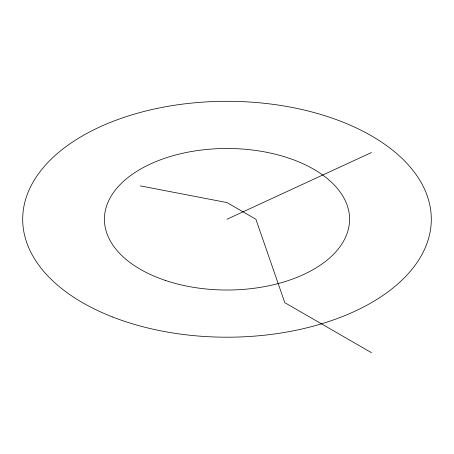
<?xml version="1.0" encoding="UTF-8"?>
<svg xmlns="http://www.w3.org/2000/svg" width="454" height="454" viewBox="0 0 454 454"><rect width="100%" height="100%" fill="white"/><g stroke="black" fill="none" stroke-linecap="round" stroke-linejoin="round"><path stroke-width="0.68" d="M227 219.254L371.463 152.527M140.32 185.89L227 202.569L255.891 219.254L284.783 302.653L371.463 352.701M112.49 316.932A204.3 117.949 0 0 0 430.778 227.67A204.3 117.949 0 0 0 137.732 113.154A204.3 117.949 0 0 0 112.49 316.932M165.71 280.544A122.58 70.773 0 0 0 349.58 219.254A122.58 70.773 0 0 0 165.71 157.964A122.58 70.773 0 0 0 165.71 280.544"/></g></svg>
